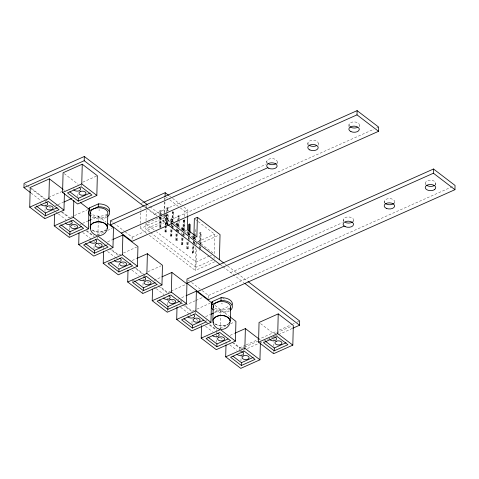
<?xml version="1.0" encoding="UTF-8"?>
<svg xmlns="http://www.w3.org/2000/svg" width="479" height="479" viewBox="0 0 479 479"><rect width="100%" height="100%" fill="white"/><g stroke="black" fill="none" stroke-linecap="round" stroke-linejoin="round"><path stroke-width="0.36" stroke-dasharray="2.4 1.8" d="M44.804 218.669L44.858 216.478M44.984 211.365L45.164 204.06M45.182 203.33L45.236 201.138M69.299 237.386L69.353 235.189M69.479 230.076L69.533 227.884M69.551 227.154L69.659 222.771M77.849 196.695L77.921 193.773M81.202 186.091L81.238 184.684M93.974 248.787L94.046 245.865M97.327 238.189L97.363 236.776M97.896 236.021L98.219 222.873M98.237 222.142L98.375 216.292L91.106 219.538M103.56 249.409L103.614 247.218M108.11 263.713L108.146 262.306M118.493 266.767L118.547 264.576M132.09 239.225L132.138 237.111L124.576 231.333M132.623 281.724L132.677 279.61M146.939 233.501L140.449 228.543L140.557 224.118M140.575 223.382L140.88 210.838M140.898 210.101L140.934 208.622M142.79 293.519L142.844 291.328M142.987 285.478L143.149 278.904M143.167 278.173L143.221 275.982M149.957 232.159L145.832 229.01L145.963 223.651L164.04 215.586L173.925 223.136M146.029 220.729L146.281 210.503M146.352 207.581L146.424 204.653M159.447 227.711L159.741 215.945M159.758 215.215L159.866 210.802L160.687 210.437L161.333 210.928L160.92 227.836M160.112 227.471L160.507 211.293L159.866 210.802M160.273 227.345L160.525 217.053M160.597 214.113L160.687 210.437M164.04 215.586L163.908 220.939L145.832 229.01M164.111 212.664L164.501 196.588M164.656 213.359L164.548 217.783L140.449 228.543M164.674 212.622L164.986 200.078M165.004 199.342L165.039 197.863M166.608 225.405L166.447 232.022L165.626 232.393L164.98 231.896L165.123 226.016M165.141 225.28L165.393 214.987L166.213 214.622L166.86 215.113L166.626 224.669M165.626 232.393L165.788 225.771M165.806 225.04L166.039 215.478L165.393 214.987M166.447 232.022L165.8 231.531L165.944 225.651M165.962 224.914L166.213 214.622M166.746 212.85L166.458 224.615L167.285 224.25L167.925 224.741L168.195 213.712M166.764 212.119L166.872 207.706L167.698 207.341L168.339 207.832L168.267 210.772M167.123 224.376L167.375 214.083M167.446 211.137L167.518 208.197L166.872 207.706M167.285 224.25L167.536 213.957M167.608 211.017L167.698 207.341M167.303 311.5L167.339 310.039M167.464 304.925L167.644 297.615M172.003 229.561L171.841 236.183L170.967 236.572L170.32 236.075L170.518 227.992M170.626 223.579L170.734 219.166L171.608 218.777L172.254 219.268L172.183 222.208M170.967 236.572L171.165 228.483M171.237 225.543L171.29 223.334M171.308 222.603L171.38 219.657L170.734 219.166M171.841 236.183L171.195 235.686L171.356 229.07M171.428 226.13L171.464 224.657M171.482 223.921L171.608 218.777M171.871 228.106L171.943 225.16M172.015 222.22L172.266 211.928L173.087 211.562L173.733 212.053L173.5 221.615M172.075 226.621L172.111 225.154M172.518 228.597L172.59 225.657M172.679 221.981L172.913 212.425L172.266 211.928M172.674 228.471L172.745 225.531M172.835 221.855L173.087 211.562M173.356 227.495L173.392 226.022M177.517 233.746L177.356 240.362L176.482 240.757L175.835 240.26L176.032 232.171M176.05 231.441L176.14 227.764M176.212 224.819L176.248 223.352L177.128 222.957L177.769 223.453L177.697 226.393M176.482 240.757L176.679 232.668M176.697 231.932L176.769 228.992M176.841 226.052L176.895 223.843L176.248 223.352M177.356 240.362L176.715 239.871L176.877 233.255M176.949 230.309L176.985 228.842M177.056 225.902L177.128 222.957M177.32 232.267L177.392 229.327M177.464 226.387L177.571 221.975M177.589 221.238L177.715 216.089L178.595 215.7L179.236 216.191L179.164 219.137M177.589 230.806L177.625 229.333M178.002 231.291L178.038 229.818M178.128 226.142L178.218 222.466M178.29 219.526L178.362 216.586L177.715 216.089M178.182 232.608L178.254 229.669M178.344 225.992L178.451 221.579M178.469 220.849L178.595 215.7M178.859 231.632L178.895 230.165M178.966 227.22L179.146 219.867M182.996 237.913L182.834 244.535L181.96 244.925L181.313 244.434L181.547 234.872M181.565 234.135L181.601 232.668M181.673 229.728L181.727 227.519L182.601 227.13L183.247 227.621L183.176 230.561M181.96 244.925L182.158 236.836M182.319 230.219L182.373 228.016L181.727 227.519M182.834 244.535L182.188 244.039L182.349 237.422M182.529 230.07L182.601 227.13M182.792 236.44L182.864 233.501M182.936 230.561L183.188 220.268L184.062 219.873L184.708 220.37L184.439 231.399M183.068 234.973L183.104 233.507M181.583 302.542L181.619 301.135M183.475 235.464L183.565 231.788M183.583 231.052L183.834 220.759L183.188 220.268M183.649 236.788L183.72 233.842M183.792 230.902L184.062 219.873M184.672 219.436L184.391 231.129L186.798 230.052M184.744 216.514L184.87 211.401L180.218 207.85M184.331 235.806L184.367 234.339M188.445 242.117L188.283 248.733L187.403 249.122L186.762 248.631L186.96 240.542M187.139 233.189L187.175 231.722L187.822 232.213L187.768 234.417M187.738 215.903L187.882 210.053L182.056 205.605M187.403 249.122L187.6 241.039M188.283 248.733L187.636 248.242L187.798 241.62M187.978 234.267L188.049 231.327M188.301 239.135L188.391 235.458M188.409 234.728L188.481 231.782M188.516 239.177L188.696 231.824L187.822 232.213M188.906 241.099L188.995 237.422M189.013 236.692L189.121 232.279M189.157 239.482L189.193 238.009M189.265 235.069L189.319 232.866M189.912 235.56L189.983 232.62M193.905 245.553L193.726 252.906L192.845 253.295L192.199 252.804L192.396 244.715M192.576 237.362L192.612 235.89L193.259 236.387L193.205 238.59M192.845 253.295L193.043 245.206M193.726 252.906L193.079 252.409L193.241 245.793M193.312 242.853L193.384 239.913M193.402 239.177L193.492 235.5M193.744 243.32L193.833 239.644M193.851 238.907L193.923 235.967M191.959 323.636L192.067 319.248M193.923 244.817L193.995 241.877M194.067 238.931L194.121 236.728M194.39 243.811L194.444 241.608M194.516 238.668L194.57 236.458M194.588 235.728L194.642 233.518M194.6 243.661L194.636 242.194M194.708 239.255L194.815 234.842M195.21 245.625L195.264 243.422M195.354 239.745L195.426 236.806M195.444 236.069L195.624 228.717L194.749 229.106M214.736 261.791L195.318 270.455L195.881 247.589M212.7 259.834L195.965 267.306L196.432 248.062M196.504 245.14L196.576 242.218M195.312 313.032L195.348 311.625M199.204 248.954L199.294 245.278M199.366 242.332L199.599 232.776L200.473 232.387L201.12 232.878L200.797 246.11M199.905 247.242L199.941 245.769M199.959 245.032L200.246 233.267L199.599 232.776M200.06 249.296L200.132 246.356M200.204 243.416L200.473 232.387M200.743 248.32L200.779 246.847M206.078 321.259L206.114 319.846M208.479 298.291L208.545 295.477L202.144 290.585M214.059 258.564L214.107 256.558M198.192 221.573L214.652 234.153L214.173 253.882L174.506 223.579M216.46 342.347L216.568 337.958M216.586 337.228L216.64 335.037M216.658 334.306L216.706 332.115M220.394 328.851L220.861 309.853M226.004 344.425L226.094 340.773M239.356 349.999L239.404 347.886L231.1 341.539M240.955 361.058L241.135 353.747M241.153 353.017L241.26 348.634L233.722 342.88M266.773 163.315L266.821 161.201M277.167 163.507L277.203 162.094M273.641 353.694L273.695 351.502M273.82 346.389L273.928 342M273.946 341.27L274 339.078M274.018 338.348L274.072 336.156M307.853 144.975L307.907 142.862M318.254 145.167L318.284 143.76M343.18 221.675L343.233 219.562M348.94 126.642L348.993 124.528M353.574 221.867L353.61 220.46M359.334 126.833L359.37 125.42M384.266 203.341L384.314 201.228M394.66 203.533L394.696 202.12M425.34 184.876L425.376 183.469M435.752 185.319L435.8 183.206M106.104 229.824C102.015 232.908 95.632 232.83 91.615 229.663C95.566 232.818 101.793 232.872 105.937 230.01M228.854 323.582C224.765 326.666 218.382 326.594 214.364 323.427C218.316 326.582 224.543 326.636 228.687 323.774M48.595 197.468L61.815 191.564M82.783 182.206L96.662 176.009M55.372 205.844L57.354 204.958M58.013 204.665L63.306 202.306M70.443 217.358L73.748 215.885M74.413 215.592L87.633 209.688M79.867 224.555L81.849 223.669M82.508 223.376L87.801 221.017M141.06 203.461L143.071 202.563M97.584 234.89L104.194 231.938M107.5 230.465L112.128 228.399M160.507 211.293L161.333 210.928M167.518 208.197L168.339 207.832M154.238 214.215L265.863 164.393M166.039 215.478L166.86 215.113M172.913 212.425L173.733 212.053M107.667 241.793L112.296 239.728M106.841 244.877L108.146 244.296M184.87 211.401L187.882 210.053M132.138 237.111L373.865 129.216M376.596 128.001L378.644 127.085M178.362 216.586L179.236 216.191M176.895 223.843L177.769 223.453M183.834 220.759L184.708 220.37M164.98 231.896L165.8 231.531M120.762 254.193L118.774 255.079L111.236 249.319M123.402 253.014L136.629 247.11M182.373 228.016L183.247 227.621M170.32 236.075L171.195 235.686M175.835 240.26L176.715 239.871M132.162 260.504L136.79 258.438M193.259 236.387L194.139 235.991M200.246 233.267L201.12 232.878M193.863 238.368L195.672 237.56M181.313 244.434L182.188 244.039M197.917 241.62L214.652 234.153M186.762 248.631L187.636 248.242M199.953 243.577L218.693 235.213M147.903 271.725L161.124 265.821M192.199 252.804L193.079 252.409M154.016 280.395L161.291 277.149M209.485 255.972L196.097 261.947L156.579 231.764M210.155 255.672L211.496 255.073M170.416 291.322L167.77 292.501L160.231 286.741M171.075 291.022L185.618 284.532M230.644 272.581L342.269 222.759M177.853 299.405L185.786 295.86M180.332 301.016L181.637 300.429M185.391 305.159L195.306 300.734M195.965 300.441L203.24 297.19M208.545 295.477L453.685 186.056M194.246 310.326L192.265 311.212L184.726 305.452M196.893 309.147L210.113 303.243M205.653 316.637L210.281 314.571M214.251 312.805L229.237 306.111M220.071 328.45L227.998 324.906M230.644 323.726L234.614 321.954M230.148 335.348L234.776 333.282M239.404 347.886L245.499 345.167M246.176 344.862L276.646 331.264M279.353 330.055L292.214 324.313M292.891 324.014L294.25 323.409M296.956 322.199L299.662 320.99M241.919 348.341L243.901 347.455M244.565 347.161L259.768 340.371M276.108 333.079L274.126 333.965L260.211 323.337M276.772 332.785L291.974 325.995M239.302 352.113L244.721 349.694M247.427 348.484L258.935 343.347M259.612 343.048L263.001 341.539M263.678 341.234L277.892 334.887M278.574 334.587L292.112 328.54M98.896 210.155L99.506 209.91M221.645 303.92L222.256 303.674M169.243 195.815L181.475 205.162M166.261 197.186L167.428 198.078M169.752 199.851L179.637 207.401M195.444 219.478L197.641 221.154M146.442 203.922L149.927 206.587M149.993 206.665L160.489 214.682M161.022 215.065L171.099 222.759M224.322 263.438L236.776 272.958M237.368 273.407L247.457 281.113M145.191 206.617L158.759 216.981M159.351 217.43L168.033 224.094M144.125 206.491L145.903 207.85M146.496 208.305L156.585 216.005M158.956 217.819L167.854 224.615M220.657 264.947L222.436 266.306M223.028 266.761L243.793 282.622M199.186 249.685L199.833 250.182M145.963 223.651L154.22 229.962M150.55 232.614L195.965 267.306M149.298 235.303L195.318 270.455M64.24 173.643L78.155 184.271M222.394 297.764L225.34 300.016M110.607 220.663L112.93 222.442M113.517 222.885L123.989 230.89M188.175 279.916L189.343 280.802M191.666 282.58L201.563 290.142M63.3 189.498L64.461 190.385M98.375 216.292L105.913 222.052M214.969 305.351L229.555 316.493M259.271 339.192L260.432 340.078M31.374 188.313L45.289 198.941M62.246 211.898L69.784 217.658M86.741 230.609L94.279 236.369M135.737 268.03L143.275 273.79M157.334 284.526L158.495 285.412M181.828 303.243L182.99 304.129M206.323 321.954L207.485 322.84M209.802 324.606L216.759 329.923M25.237 184.295L27.022 185.654M27.614 186.109L29.393 187.469M29.985 187.924L44.816 199.252M45.409 199.701L47.193 201.06M61.426 211.94L69.144 217.831M86.346 230.974L93.465 236.41M109.481 248.643L118.379 255.445M133.216 266.773L142.706 274.024M143.299 274.473L145.077 275.832M158.723 286.256L167.027 292.603M183.05 304.836L191.355 311.182M206.186 322.511L216.861 330.666M31.069 193.055L41.152 200.761M48.864 206.653L51.241 208.461M53.612 210.275L55.39 211.634M55.983 212.089L57.767 213.448M58.36 213.897L66.072 219.789M69.629 222.507L70.82 223.418M73.784 225.681L75.562 227.04M82.681 232.483L95.141 241.997M98.105 244.26L100.482 246.074M107.601 251.511L115.906 257.858M116.499 258.313L119.463 260.576M122.432 262.839L124.803 264.653M131.923 270.09L139.042 275.533M147.346 281.874L149.131 283.233M153.873 286.861L155.651 288.22M156.25 288.669L163.962 294.561M171.674 300.453L173.452 301.812M180.571 307.249L189.468 314.05M190.061 314.499L191.845 315.859M195.995 319.032L198.366 320.846M205.485 326.283L212.604 331.719M220.322 337.611L222.693 339.425M229.812 344.862L236.931 350.299M133.246 280.041L134.377 280.904M221.735 303.614L222.172 303.979M98.979 209.85L99.422 210.215M107.332 214.748A8.712 5.119 1.4 0 1 99.524 217.987A8.712 5.119 1.4 0 1 91.249 214.903M107.194 214.119A10.454 6.143 1.4 0 1 90.627 213.412M106.673 217.227A10.454 6.143 1.4 0 1 90.561 216.233M230.082 308.512A8.712 5.119 1.4 0 1 222.651 311.745A8.712 5.119 1.4 0 1 214.352 309.069M229.489 308.171A10.454 6.143 1.4 0 1 213.377 307.177M229.423 310.991A10.454 6.143 1.4 0 1 213.311 309.991M349.377 126.109A5.227 3.072 1.4 0 1 354.119 121.9A5.227 3.072 1.4 0 1 359.034 126.193M308.29 144.442A5.227 3.072 1.4 0 1 313.032 140.239A5.227 3.072 1.4 0 1 317.948 144.532M267.21 162.782A5.227 3.072 1.4 0 1 271.952 158.573A5.227 3.072 1.4 0 1 276.862 162.866M435.285 184.756A5.227 3.072 1.4 0 0 434.92 181.685L434.016 181.074A5.227 3.072 1.4 0 0 427.663 180.745A5.227 3.072 1.4 0 0 425.645 184.259M384.697 202.809A5.227 3.072 1.4 0 1 389.445 198.599A5.227 3.072 1.4 0 1 394.355 202.892M343.617 221.142A5.227 3.072 1.4 0 1 348.359 216.939A5.227 3.072 1.4 0 1 353.274 221.232M187.762 316.266A3.485 2.048 1.4 0 1 187.75 315.733M65.276 222.711A3.485 2.048 1.4 0 1 65.27 222.172M40.769 203.461A3.485 2.048 1.4 0 1 40.996 202.946M73.646 189.325A3.485 2.048 1.4 0 1 73.64 188.792M269.623 339.018A3.485 2.048 1.4 0 1 269.611 338.485M273.485 336.755A3.485 2.048 1.4 0 1 274.365 336.905"/><path stroke-width="0.72" d="M30.476 192.6L23.95 187.618L24.052 183.391L84.31 156.495L147.197 204.527M64.39 193.306L63.976 210.113L44.804 218.669L29.728 207.156L30.213 187.427L49.385 178.871L62.719 189.055M45.391 215.807L34.62 207.581L48.319 201.467L59.085 209.694L45.391 215.807L45.457 212.987L36.392 206.06M63.976 210.113L48.9 198.599L49.385 178.871M80.256 202.455L88.956 209.095L88.471 228.824L69.299 237.386L54.229 225.866L54.51 214.179M62.599 192.486L63.078 172.757L82.25 164.201L97.327 175.715L96.842 195.444L77.67 204L62.599 192.486L81.771 183.93L96.842 195.444M69.886 234.518L59.121 226.292L72.814 220.178L83.58 228.405L69.886 234.518L69.958 231.698L60.887 224.771M88.471 228.824L73.401 217.31L73.808 200.503M78.257 201.132L67.491 192.911L81.185 186.798L91.95 195.025L78.257 201.132L78.328 198.318L69.826 191.822M107.655 223.382L113.451 227.806L112.972 247.535L93.8 256.097L78.724 244.583L79.011 232.89M81.771 183.93L82.25 164.201M143.532 206.036L84.208 160.722L84.31 156.495M90.561 216.233A10.454 6.143 1.4 0 1 88.843 211.61L89.328 210.712L89.399 207.892L98.351 203.898L101.033 204.012A10.454 6.143 1.4 0 1 109.493 211.275M90.567 213.616A8.712 5.119 1.4 0 1 98.764 207.742A8.712 5.119 1.4 0 1 107.823 213.448L107.476 227.543L107.062 228.645L107.494 227.244L106.464 224.645L103.38 222.663L99.063 221.831L96.8 221.927L92.824 223.112L90.447 225.328L90.28 227.818L90.465 212.281M94.381 253.229L83.615 245.003L97.309 238.889L108.08 247.116L94.381 253.229L94.453 250.409L85.382 243.482M89.328 210.712L98.285 206.712L98.351 203.898M112.954 239.434L122.875 235.003L137.946 246.517L137.467 266.252L118.295 274.808L103.219 263.294L103.506 251.601M110.499 224.891L110.607 220.663L357.106 110.637L378.644 127.085L378.542 131.312L132.036 241.338L110.499 224.891L357.005 114.864L378.542 131.312M118.882 271.94L108.11 263.713L121.804 257.6L132.575 265.827L118.882 271.94L118.948 269.12L109.883 262.193M137.467 266.252L122.39 254.732L122.875 235.003M137.455 258.145L147.37 253.714L162.447 265.234L161.962 284.963L142.79 293.519L127.713 282.005L128.001 270.312M143.377 290.651L132.605 282.424L146.305 276.311L157.07 284.538L143.377 290.651L143.443 287.831L134.946 281.341M161.962 284.963L146.885 273.443L147.37 253.714M161.95 276.856L171.865 272.431L186.942 283.945L186.457 303.674L167.285 312.23L152.214 300.716L152.496 289.023M165.075 196.39L165.165 192.702L143.736 202.264M167.872 309.362L157.106 301.135L170.799 295.022L181.565 303.249L167.872 309.362L167.943 306.542L159.441 300.052M186.457 303.674L171.386 292.16L171.865 272.431M186.445 295.567L196.366 291.142L211.437 302.656L210.958 322.385L191.786 330.941L176.709 319.427L177.014 307.003M187.72 216.634L187.403 229.782L196.875 237.021L197.36 217.292L194.348 218.64L193.935 235.446M186.906 283.251L187.014 279.023L433.513 168.997L455.05 185.451L454.948 189.678L208.443 299.704L186.906 283.251L433.411 173.224L454.948 189.678M188.498 231.052L188.66 224.429L189.534 224.04L190.181 224.531L189.983 232.62M189.355 231.393L189.534 224.04M192.366 328.073L181.601 319.846L195.294 313.739L206.066 321.96L192.366 328.073L192.438 325.253L183.936 318.763M210.958 322.385L195.881 310.871L196.366 291.142M230.136 316.936L235.931 321.367L235.452 341.096L216.28 349.652L201.204 338.138L201.509 325.714M213.311 309.991A10.454 6.143 1.4 0 1 211.592 305.368L212.083 304.476L212.149 301.656L221.1 297.657L223.789 297.776A10.454 6.143 1.4 0 1 232.243 305.039M212.88 320.229L213.221 306.045M216.867 346.784L206.096 338.563L219.789 332.45L230.561 340.671L216.867 346.784L216.933 343.964L207.868 337.042M219.424 259.702L220.035 234.614L197.36 217.292M212.083 304.476L221.035 300.477L221.1 297.657M260.36 343L259.947 359.807L240.775 368.363L225.699 356.849L225.986 345.155M230.573 307.213L230.231 321.307C229.052 313.949 215.526 313.541 212.874 320.134M241.362 365.495L230.597 357.274L244.29 351.161L255.056 359.382L241.362 365.495L241.428 362.681L232.932 356.184M259.947 359.807L244.877 348.293L245.356 328.564L235.44 332.989M258.57 342.18L259.049 322.451L278.221 313.895L293.298 325.409L292.819 345.137L273.641 353.694L258.57 342.18L277.742 333.624L292.819 345.137M274.228 350.826L263.462 342.605L277.155 336.492L287.921 344.712L274.228 350.826L274.299 348.005L265.228 341.084M277.742 333.624L278.221 313.895M292.789 328.241L299.561 325.217L299.662 320.99L248.05 281.568M357.005 114.864L357.106 110.637M433.411 173.224L433.513 168.997M230.213 321.116C228.98 313.703 213.814 313.434 212.945 321.056M107.14 229.178C106.29 233.022 102.392 235.842 98.476 235.656M229.896 322.942C229.04 326.786 225.142 329.606 221.226 329.414M90.124 226.369C92.77 219.777 106.302 220.184 107.476 227.543M229.734 322.606L229.968 321.99L229.812 322.403M88.908 208.79L89.399 207.892M212.149 301.656L211.664 302.554A10.454 6.143 1.4 0 0 211.85 305.213M434.531 185.415L433.513 185.93A5.227 3.072 1.4 0 1 427.16 185.601L426.508 185.157M23.95 187.618L84.208 160.722M29.728 207.156L48.9 198.599M63.964 202.006L71.898 198.468M45.457 212.987L57.199 207.748M78.328 198.318L90.064 193.079M54.229 225.866L73.401 217.31M88.459 220.717L90.441 219.837M69.958 231.698L81.693 226.459M78.724 244.583L97.896 236.021L112.972 247.535M121.271 233.111L267.803 167.71M94.453 250.409L106.188 245.17M103.219 263.294L122.39 254.732M118.948 269.12L130.689 263.881M127.713 282.005L146.885 273.443M143.443 287.831L155.184 282.592M152.214 300.716L171.386 292.16M197.677 291.477L344.209 226.076M167.943 306.542L179.679 301.303M211.437 302.656L212.724 302.081M176.709 319.427L195.881 310.871M210.946 314.278L213.586 313.098M192.438 325.253L203.521 320.307M201.204 338.138L220.376 329.582L235.452 341.096M216.933 343.964L228.022 339.018M225.699 356.849L244.877 348.293M241.428 362.681L253.169 357.442M274.299 348.005L286.035 342.766M98.285 206.712L100.967 206.832A10.454 6.143 1.4 0 1 107.679 216.526M221.035 300.477L223.717 300.59A10.454 6.143 1.4 0 1 230.435 310.284M97.021 235.488C93.674 234.788 90.842 231.974 90.262 228.597M219.777 329.253C216.424 328.552 213.598 325.738 213.011 322.355M165.165 192.702L168.656 195.372M171.518 223.106L223.723 262.989M168.446 225.07L220.065 264.498M244.979 283.526L299.561 325.217M245.356 328.564L258.69 338.749M90.309 227.974L90.657 228.525M213.317 307.38A8.712 5.119 1.4 0 1 222.657 301.536A8.712 5.119 1.4 0 1 230.082 308.512M357.412 127.438A5.227 3.072 1.4 0 1 350.071 126.809M316.326 145.778A5.227 3.072 1.4 0 1 308.991 145.143M276.197 163.555A5.227 3.072 1.4 0 1 267.905 163.483M393.69 203.581A5.227 3.072 1.4 0 1 385.397 203.509M352.604 221.921A5.227 3.072 1.4 0 1 345.287 222.424M193.294 314.422A3.485 2.048 1.4 0 1 193.36 317.673A3.485 2.048 1.4 0 1 188.007 316.787M144.305 277A3.485 2.048 1.4 0 1 144.371 280.251A3.485 2.048 1.4 0 1 139.012 279.365M119.81 258.289A3.485 2.048 1.4 0 1 119.499 261.684A3.485 2.048 1.4 0 1 114.271 260.133M95.309 239.578A3.485 2.048 1.4 0 1 95.004 242.973A3.485 2.048 1.4 0 1 89.777 241.422M70.814 220.867A3.485 2.048 1.4 0 1 70.88 224.118A3.485 2.048 1.4 0 1 65.521 223.226M46.319 202.156A3.485 2.048 1.4 0 1 46.385 205.407A3.485 2.048 1.4 0 1 41.026 204.515M79.185 187.487A3.485 2.048 1.4 0 1 79.251 190.738A3.485 2.048 1.4 0 1 73.892 189.846M168.8 295.711A3.485 2.048 1.4 0 1 168.865 298.962A3.485 2.048 1.4 0 1 163.513 298.076M217.795 333.133A3.485 2.048 1.4 0 1 217.861 336.39A3.485 2.048 1.4 0 1 212.502 335.498M242.29 351.849A3.485 2.048 1.4 0 1 242.356 355.101A3.485 2.048 1.4 0 1 236.997 354.209M275.156 337.174A3.485 2.048 1.4 0 1 275.221 340.425A3.485 2.048 1.4 0 1 269.869 339.539M47.541 206.198L46.882 206.557A3.485 2.048 1.4 0 0 47.11 209.257A3.485 2.048 1.4 0 0 51.69 209.551L52.343 209.191A3.485 2.048 1.4 0 0 52.115 206.491A3.485 2.048 1.4 0 0 47.541 206.198M80.406 191.528L79.753 191.887A3.485 2.048 1.4 0 0 79.981 194.588A3.485 2.048 1.4 0 0 84.555 194.881L85.208 194.522A3.485 2.048 1.4 0 0 84.987 191.822A3.485 2.048 1.4 0 0 80.406 191.528M72.036 224.908L71.383 225.268A3.485 2.048 1.4 0 0 71.611 227.968A3.485 2.048 1.4 0 0 76.185 228.261L76.838 227.902A3.485 2.048 1.4 0 0 76.616 225.202A3.485 2.048 1.4 0 0 72.036 224.908M96.53 243.619L95.878 243.979A3.485 2.048 1.4 0 0 96.105 246.685A3.485 2.048 1.4 0 0 100.686 246.972L101.338 246.613A3.485 2.048 1.4 0 0 101.111 243.913A3.485 2.048 1.4 0 0 96.53 243.619M121.025 262.33L120.373 262.69A3.485 2.048 1.4 0 0 120.6 265.396A3.485 2.048 1.4 0 0 125.181 265.689L125.833 265.324A3.485 2.048 1.4 0 0 125.606 262.624A3.485 2.048 1.4 0 0 121.025 262.33M145.526 281.041L144.868 281.401A3.485 2.048 1.4 0 0 145.095 284.107A3.485 2.048 1.4 0 0 149.676 284.4L150.328 284.035A3.485 2.048 1.4 0 0 150.101 281.335A3.485 2.048 1.4 0 0 145.526 281.041M170.021 299.752L169.368 300.117A3.485 2.048 1.4 0 0 169.596 302.818A3.485 2.048 1.4 0 0 174.17 303.111L174.829 302.746A3.485 2.048 1.4 0 0 174.601 300.046A3.485 2.048 1.4 0 0 170.021 299.752M194.516 318.463L193.863 318.828A3.485 2.048 1.4 0 0 194.091 321.529A3.485 2.048 1.4 0 0 198.671 321.822L199.324 321.457A3.485 2.048 1.4 0 0 199.096 318.757A3.485 2.048 1.4 0 0 194.516 318.463M219.011 337.174L218.358 337.539A3.485 2.048 1.4 0 0 218.586 340.24A3.485 2.048 1.4 0 0 223.166 340.533L223.819 340.174A3.485 2.048 1.4 0 0 223.591 337.467A3.485 2.048 1.4 0 0 219.011 337.174M243.512 355.885L242.859 356.25A3.485 2.048 1.4 0 0 243.081 358.951A3.485 2.048 1.4 0 0 247.661 359.244L248.314 358.885A3.485 2.048 1.4 0 0 248.086 356.178A3.485 2.048 1.4 0 0 243.512 355.885M276.377 341.216L275.724 341.581A3.485 2.048 1.4 0 0 275.952 344.281A3.485 2.048 1.4 0 0 280.526 344.575L281.185 344.215A3.485 2.048 1.4 0 0 280.957 341.509A3.485 2.048 1.4 0 0 276.377 341.216M434.429 189.642L433.405 190.157A5.227 3.072 1.4 0 1 427.058 189.828L426.154 189.217A5.227 3.072 1.4 0 1 427.023 185.205A5.227 3.072 1.4 0 1 433.914 185.301L434.818 185.912A5.227 3.072 1.4 0 1 434.429 189.642M213.406 322.289L213.029 321.583L213.406 322.289M268.779 168.285A5.227 3.072 1.4 0 0 277.101 166.327A5.227 3.072 1.4 0 0 269.851 163.016A5.227 3.072 1.4 0 0 268.779 168.285M309.859 149.951A5.227 3.072 1.4 0 0 318.182 147.987A5.227 3.072 1.4 0 0 310.937 144.682A5.227 3.072 1.4 0 0 309.859 149.951M350.945 131.611A5.227 3.072 1.4 0 0 359.268 129.647A5.227 3.072 1.4 0 0 352.017 126.342A5.227 3.072 1.4 0 0 350.945 131.611M386.266 208.311A5.227 3.072 1.4 0 0 394.588 206.347A5.227 3.072 1.4 0 0 387.343 203.042A5.227 3.072 1.4 0 0 386.266 208.311M345.185 226.651A5.227 3.072 1.4 0 0 353.508 224.687A5.227 3.072 1.4 0 0 346.257 221.382A5.227 3.072 1.4 0 0 345.185 226.651"/></g></svg>
